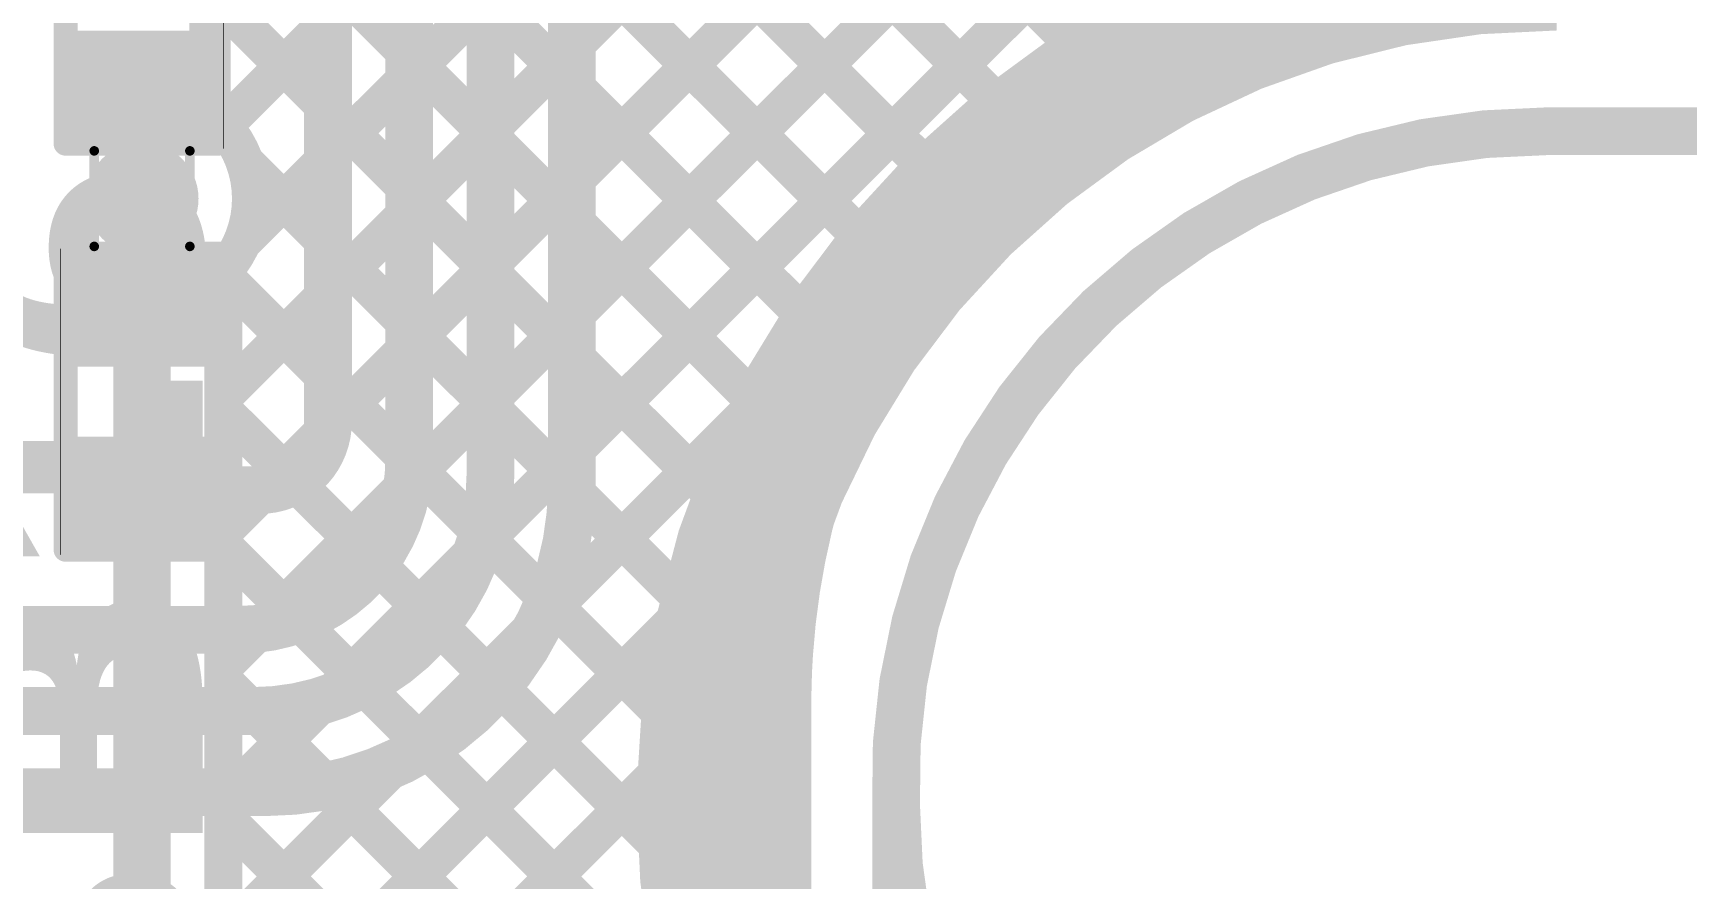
# Model space of a CAD drawing. Header units: inches. Extents: x -17 to 443, y -40 to 218.
# Drawn here: x 104.59 to 113.37, y 132.91 to 137.41 of the extents above; entities that cross this region are included whole.
import ezdxf

# ---------------------------------------------------------------- set-up
doc = ezdxf.new("R2010")
doc.units = ezdxf.units.IN
for name, color, linetype in [('Board Outline', 216, 'Continuous'), ('Bottom Layer', 5, 'Continuous'), ('Drill Drawing', 1, 'Continuous'), ('Fabrication', 76, 'Continuous'), ('Top Layer', 1, 'Continuous'), ('Top Overlay', 2, 'Continuous'), ('Top Paste', 8, 'Continuous'), ('Top Solder', 216, 'Continuous'), ('Via Holes', 16, 'Continuous')]:
    doc.layers.add(name, color=color, linetype=linetype)
doc.styles.add('Arial Black_Bold', font='', dxfattribs={"height": 0.2})
doc.styles.get('Arial Black_Bold').set_extended_font_data('Arial Black', bold=True)

# ---------------------------------------------------------------- blocks, each defined once
blk = doc.blocks.new('S______B______0402_21')
at = {"layer": 'Top Layer'}
for points in [[(-0.6985, -0.3175), (-0.6985, 0.3175), (-0.2413, 0.3175), (-0.2413, -0.3175)], [(0.2413, -0.3175), (0.2413, 0.3175), (0.6985, 0.3175), (0.6985, -0.3175)]]:
    blk.add_hatch(color=1, dxfattribs=at).paths.add_polyline_path(points)
at = {"layer": 'Top Paste'}
for points in [[(-0.6985, -0.3175), (-0.6985, 0.3175), (-0.2413, 0.3175), (-0.2413, -0.3175)], [(0.2413, -0.3175), (0.2413, 0.3175), (0.6985, 0.3175), (0.6985, -0.3175)]]:
    blk.add_hatch(color=8, dxfattribs=at).paths.add_polyline_path(points)
at = {"layer": 'Top Solder'}
for points in [[(-0.7535, -0.3725), (-0.7535, 0.3725), (-0.1863, 0.3725), (-0.1863, -0.3725)], [(0.1863, -0.3725), (0.1863, 0.3725), (0.7535, 0.3725), (0.7535, -0.3725)]]:
    blk.add_hatch(color=216, dxfattribs=at).paths.add_polyline_path(points)
at = {"layer": 'Top Overlay'}
for points in [[(-0.7874, 0.4064, 0.127, 0.127, 0), (0.7874, 0.4064, 0.127, 0.127, 0)], [(-0.7874, 0.4064, 0.127, 0.127, 0), (-0.7874, -0.4064, 0.127, 0.127, 0)], [(0.7874, 0.4064, 0.127, 0.127, 0), (0.7874, -0.4064, 0.127, 0.127, 0)], [(-0.7874, -0.4064, 0.127, 0.127, 0), (0.7874, -0.4064, 0.127, 0.127, 0)], [(-0.8128, -0.4318, 0.00323, 0.00323, 0), (0.8128, -0.4318, 0.00323, 0.00323, 0)]]:
    blk.add_lwpolyline(points, format="xyseb", dxfattribs=at)
for points in [[(-0.8191, 0.4064, 0.0635, 0.0635, 1), (-0.7556, 0.4064, 0.0635, 0.0635, 1)], [(-0.8191, 0.4064, 0.0635, 0.0635, 1), (-0.7556, 0.4064, 0.0635, 0.0635, 1)], [(0.7556, 0.4064, 0.0635, 0.0635, 1), (0.8191, 0.4064, 0.0635, 0.0635, 1)], [(0.7556, 0.4064, 0.0635, 0.0635, 1), (0.8191, 0.4064, 0.0635, 0.0635, 1)], [(-0.8191, -0.4064, 0.0635, 0.0635, 1), (-0.7556, -0.4064, 0.0635, 0.0635, 1)], [(-0.8191, -0.4064, 0.0635, 0.0635, 1), (-0.7556, -0.4064, 0.0635, 0.0635, 1)], [(0.7556, -0.4064, 0.0635, 0.0635, 1), (0.8191, -0.4064, 0.0635, 0.0635, 1)], [(0.7556, -0.4064, 0.0635, 0.0635, 1), (0.8191, -0.4064, 0.0635, 0.0635, 1)], [(-0.8136, -0.4318, 0.00161, 0.00161, 1), (-0.812, -0.4318, 0.00161, 0.00161, 1)], [(0.812, -0.4318, 0.00161, 0.00161, 1), (0.8136, -0.4318, 0.00161, 0.00161, 1)]]:
    blk.add_lwpolyline(points, format="xyseb", close=True, dxfattribs=at)
at = {"layer": 'Top Overlay', "style": 'Arial Black_Bold'}
blk.add_text('SB1', height=1.27, dxfattribs=at).set_placement((1.0689, -0.4388))
blk = doc.blocks.new('S______B______0402_149')
at = {"layer": 'Top Layer'}
for points in [[(-0.6985, -0.3175), (-0.6985, 0.3175), (-0.2413, 0.3175), (-0.2413, -0.3175)], [(0.2413, -0.3175), (0.2413, 0.3175), (0.6985, 0.3175), (0.6985, -0.3175)]]:
    blk.add_hatch(color=1, dxfattribs=at).paths.add_polyline_path(points)
at = {"layer": 'Top Paste'}
for points in [[(-0.6985, -0.3175), (-0.6985, 0.3175), (-0.2413, 0.3175), (-0.2413, -0.3175)], [(0.2413, -0.3175), (0.2413, 0.3175), (0.6985, 0.3175), (0.6985, -0.3175)]]:
    blk.add_hatch(color=8, dxfattribs=at).paths.add_polyline_path(points)
at = {"layer": 'Top Solder'}
for points in [[(-0.7535, -0.3725), (-0.7535, 0.3725), (-0.1863, 0.3725), (-0.1863, -0.3725)], [(0.1863, -0.3725), (0.1863, 0.3725), (0.7535, 0.3725), (0.7535, -0.3725)]]:
    blk.add_hatch(color=216, dxfattribs=at).paths.add_polyline_path(points)
at = {"layer": 'Top Overlay'}
for points in [[(0.7874, 0.4064, 0.127, 0.127, 0), (-0.7874, 0.4064, 0.127, 0.127, 0)], [(-0.7874, -0.4064, 0.127, 0.127, 0), (-0.7874, 0.4064, 0.127, 0.127, 0)], [(0.7874, -0.4064, 0.127, 0.127, 0), (0.7874, 0.4064, 0.127, 0.127, 0)], [(0.7874, -0.4064, 0.127, 0.127, 0), (-0.7874, -0.4064, 0.127, 0.127, 0)], [(0.8128, -0.4318, 0.00323, 0.00323, 0), (-0.8128, -0.4318, 0.00323, 0.00323, 0)]]:
    blk.add_lwpolyline(points, format="xyseb", dxfattribs=at)
for points in [[(-0.8191, 0.4064, 0.0635, 0.0635, 1), (-0.7556, 0.4064, 0.0635, 0.0635, 1)], [(-0.8191, 0.4064, 0.0635, 0.0635, 1), (-0.7556, 0.4064, 0.0635, 0.0635, 1)], [(0.7556, 0.4064, 0.0635, 0.0635, 1), (0.8191, 0.4064, 0.0635, 0.0635, 1)], [(0.7556, 0.4064, 0.0635, 0.0635, 1), (0.8191, 0.4064, 0.0635, 0.0635, 1)], [(-0.8191, -0.4064, 0.0635, 0.0635, 1), (-0.7556, -0.4064, 0.0635, 0.0635, 1)], [(-0.8191, -0.4064, 0.0635, 0.0635, 1), (-0.7556, -0.4064, 0.0635, 0.0635, 1)], [(0.7556, -0.4064, 0.0635, 0.0635, 1), (0.8191, -0.4064, 0.0635, 0.0635, 1)], [(0.7556, -0.4064, 0.0635, 0.0635, 1), (0.8191, -0.4064, 0.0635, 0.0635, 1)], [(-0.8136, -0.4318, 0.00161, 0.00161, 1), (-0.812, -0.4318, 0.00161, 0.00161, 1)], [(0.812, -0.4318, 0.00161, 0.00161, 1), (0.8136, -0.4318, 0.00161, 0.00161, 1)]]:
    blk.add_lwpolyline(points, format="xyseb", close=True, dxfattribs=at)

msp = doc.modelspace()

# ---------------------------------------------------------------- hatches: boundary and pattern name
at = {"layer": 'Bottom Layer'}
h = msp.add_hatch(color=5, dxfattribs=at)
edge = h.paths.add_edge_path()
edge.add_arc((105.1657, 136.5263), 0.3, 0, 360)
at = {"layer": 'Top Layer'}
h = msp.add_hatch(color=1, dxfattribs=at)
edge = h.paths.add_edge_path()
edge.add_arc((105.1657, 136.5263), 0.3, 0, 360)
at = {"layer": 'Via Holes'}
h = msp.add_hatch(color=7, dxfattribs=at)
edge = h.paths.add_edge_path()
edge.add_arc((105.1657, 136.5263), 0.15, 0, 360)

# ---------------------------------------------------------------- linework, layer by layer
at = {"layer": 'Board Outline'}
for points in [[(109.1717, 133.3024, 0.127, 0.127, -0.424824), (112.6269, 136.8846, 0.127, 0.127, 0)], [(112.6269, 136.8846, 0.127, 0.127, 0), (113.6429, 136.8846, 0.127, 0.127, 0)], [(112.6292, 129.8449, 0.127, 0.127, -0.414214), (109.1718, 133.3024, 0.127, 0.127, 0)]]:
    msp.add_lwpolyline(points, format="xyseb", dxfattribs=at)
for points in [[(112.5952, 136.8846, 0.0635, 0.0635, 1), (112.6587, 136.8846, 0.0635, 0.0635, 1)], [(112.5952, 136.8846, 0.0635, 0.0635, 1), (112.6587, 136.8846, 0.0635, 0.0635, 1)], [(109.14, 133.3024, 0.0635, 0.0635, 1), (109.2035, 133.3024, 0.0635, 0.0635, 1)], [(109.14, 133.3024, 0.0635, 0.0635, 1), (109.2035, 133.3024, 0.0635, 0.0635, 1)]]:
    msp.add_lwpolyline(points, format="xyseb", close=True, dxfattribs=at)
at = {"layer": 'Bottom Layer'}
for points in [[(105.5975, 134.0382, 0.2032, 0.2032, 0), (116.192, 144.6327, 0.2032, 0.2032, 0)], [(105.5975, 133.3198, 0.2032, 0.2032, 0), (116.192, 143.9143, 0.2032, 0.2032, 0)], [(105.5975, 132.6013, 0.2032, 0.2032, 0), (116.192, 143.1959, 0.2032, 0.2032, 0)], [(105.5188, 142.6617, 0.2032, 0.2032, 0), (110.7962, 137.3843, 0.2032, 0.2032, 0)], [(105.5188, 141.9433, 0.2032, 0.2032, 0), (110.3449, 137.1171, 0.2032, 0.2032, 0)], [(105.5188, 141.2249, 0.2032, 0.2032, 0), (109.9424, 136.8013, 0.2032, 0.2032, 0)], [(105.5188, 140.5065, 0.2032, 0.2032, 0), (109.5862, 136.439, 0.2032, 0.2032, 0)], [(105.5978, 136.9122, 0.2032, 0.2032, 0), (108.7229, 140.0372, 0.2032, 0.2032, 0)], [(105.5188, 139.788, 0.2032, 0.2032, 0), (109.2766, 136.0302, 0.2032, 0.2032, 0)], [(105.5975, 135.475, 0.2032, 0.2032, 0), (109.9635, 139.841, 0.2032, 0.2032, 0)], [(105.5975, 135.475, 0.2032, 0.2032, 0), (109.9635, 139.841, 0.2032, 0.2032, 0)], [(105.6953, 136.2912, 0.2032, 0.2032, 0), (109.2578, 139.8537, 0.2032, 0.2032, 0)], [(105.5975, 134.7566, 0.2032, 0.2032, 0), (110.5747, 139.7338, 0.2032, 0.2032, 0)], [(105.7442, 138.8442, 0.2032, 0.2032, 0), (109.0162, 135.5722, 0.2032, 0.2032, 0)], [(105.5188, 136.9857, 0.2032, 0.2032, 0), (105.5188, 138.3529, 0.2032, 0.2032, 0)], [(105.5188, 136.9857, 0.2032, 0.2032, 0), (105.5188, 138.3529, 0.2032, 0.2032, 0)], [(105.5188, 138.3512, 0.2032, 0.2032, 0), (108.8107, 135.0592, 0.2032, 0.2032, 0)], [(105.5188, 137.6328, 0.2032, 0.2032, 0), (108.6714, 134.4802, 0.2032, 0.2032, 0)], [(110.8329, 137.4027, 0.2032, 0.2032, -0.032738), (111.3124, 137.6013, 0.2032, 0.2032, 0)], [(110.3835, 137.1432, 0.2032, 0.2032, -0.032738), (110.8329, 137.4027, 0.2032, 0.2032, 0)], [(109.9717, 136.8272, 0.2032, 0.2032, -0.032738), (110.3835, 137.1432, 0.2032, 0.2032, 0)], [(105.5188, 136.9857, 0.2032, 0.2032, -0.232969), (105.7451, 136.5263, 0.2032, 0.2032, 0)], [(109.6047, 136.4602, 0.2032, 0.2032, -0.032738), (109.9717, 136.8272, 0.2032, 0.2032, 0)], [(105.711, 136.7221, 0.2032, 0.2032, 0), (108.6201, 133.813, 0.2032, 0.2032, 0)], [(105.1657, 127.8118, 0.3048, 0.3048, 0), (105.1657, 136.5263, 0.3048, 0.3048, 0)], [(105.7451, 136.5263, 0.2032, 0.2032, -0.184522), (105.5975, 136.1399, 0.2032, 0.2032, 0)], [(109.2888, 136.0485, 0.2032, 0.2032, -0.032738), (109.6047, 136.4602, 0.2032, 0.2032, 0)], [(105.5975, 127.9765, 0.2032, 0.2032, 0), (105.5975, 136.1399, 0.2032, 0.2032, 0)], [(105.5975, 136.1172, 0.2032, 0.2032, 0), (108.6201, 133.0946, 0.2032, 0.2032, 0)], [(109.0293, 135.599, 0.2032, 0.2032, -0.032738), (109.2888, 136.0485, 0.2032, 0.2032, 0)], [(108.8306, 135.1195, 0.2032, 0.2032, -0.032738), (109.0293, 135.599, 0.2032, 0.2032, 0)], [(105.5975, 135.3988, 0.2032, 0.2032, 0), (108.6303, 132.366, 0.2032, 0.2032, 0)], [(105.5975, 131.8829, 0.2032, 0.2032, 0), (108.8289, 135.1143, 0.2032, 0.2032, 0)], [(108.6963, 134.6182, 0.2032, 0.2032, -0.032738), (108.8306, 135.1195, 0.2032, 0.2032, 0)], [(105.5975, 134.6804, 0.2032, 0.2032, 0), (108.8725, 131.4054, 0.2032, 0.2032, 0)], [(108.6286, 134.1036, 0.2032, 0.2032, -0.032738), (108.6963, 134.6182, 0.2032, 0.2032, 0)], [(105.5975, 131.1645, 0.2032, 0.2032, 0), (108.6364, 134.2034, 0.2032, 0.2032, 0)], [(108.6201, 133.8442, 0.2032, 0.2032, -0.016358), (108.6286, 134.1036, 0.2032, 0.2032, 0)], [(105.5975, 133.9619, 0.2032, 0.2032, 0), (111.8478, 127.7117, 0.2032, 0.2032, 0)], [(108.6201, 132.6147, 0.2032, 0.2032, 0), (108.6201, 133.8441, 0.2032, 0.2032, 0)], [(105.5975, 130.4461, 0.2032, 0.2032, 0), (108.6201, 133.4687, 0.2032, 0.2032, 0)], [(105.5975, 133.2435, 0.2032, 0.2032, 0), (111.4874, 127.3536, 0.2032, 0.2032, 0)]]:
    msp.add_lwpolyline(points, format="xyseb", dxfattribs=at)
for points in [[(110.7454, 137.3843, 0.1016, 0.1016, 1), (110.847, 137.3843, 0.1016, 0.1016, 1)], [(110.7821, 137.4027, 0.1016, 0.1016, 1), (110.8837, 137.4027, 0.1016, 0.1016, 1)], [(110.7821, 137.4027, 0.1016, 0.1016, 1), (110.8837, 137.4027, 0.1016, 0.1016, 1)], [(110.2941, 137.1171, 0.1016, 0.1016, 1), (110.3957, 137.1171, 0.1016, 0.1016, 1)], [(110.3327, 137.1432, 0.1016, 0.1016, 1), (110.4343, 137.1432, 0.1016, 0.1016, 1)], [(110.3327, 137.1432, 0.1016, 0.1016, 1), (110.4343, 137.1432, 0.1016, 0.1016, 1)], [(105.468, 136.9857, 0.1016, 0.1016, 1), (105.5696, 136.9857, 0.1016, 0.1016, 1)], [(105.468, 136.9857, 0.1016, 0.1016, 1), (105.5696, 136.9857, 0.1016, 0.1016, 1)], [(105.468, 136.9857, 0.1016, 0.1016, 1), (105.5696, 136.9857, 0.1016, 0.1016, 1)], [(105.547, 136.9122, 0.1016, 0.1016, 1), (105.6486, 136.9122, 0.1016, 0.1016, 1)], [(109.8916, 136.8013, 0.1016, 0.1016, 1), (109.9932, 136.8013, 0.1016, 0.1016, 1)], [(109.9209, 136.8272, 0.1016, 0.1016, 1), (110.0225, 136.8272, 0.1016, 0.1016, 1)], [(109.9209, 136.8272, 0.1016, 0.1016, 1), (110.0225, 136.8272, 0.1016, 0.1016, 1)], [(105.6602, 136.7221, 0.1016, 0.1016, 1), (105.7618, 136.7221, 0.1016, 0.1016, 1)], [(105.0895, 136.5263, 0.1524, 0.1524, 1), (105.2419, 136.5263, 0.1524, 0.1524, 1)], [(105.6943, 136.5263, 0.1016, 0.1016, 1), (105.7959, 136.5263, 0.1016, 0.1016, 1)], [(105.6943, 136.5263, 0.1016, 0.1016, 1), (105.7959, 136.5263, 0.1016, 0.1016, 1)], [(109.5539, 136.4602, 0.1016, 0.1016, 1), (109.6555, 136.4602, 0.1016, 0.1016, 1)], [(109.5539, 136.4602, 0.1016, 0.1016, 1), (109.6555, 136.4602, 0.1016, 0.1016, 1)], [(109.5354, 136.439, 0.1016, 0.1016, 1), (109.637, 136.439, 0.1016, 0.1016, 1)], [(105.6445, 136.2912, 0.1016, 0.1016, 1), (105.7461, 136.2912, 0.1016, 0.1016, 1)], [(105.5467, 136.1399, 0.1016, 0.1016, 1), (105.6483, 136.1399, 0.1016, 0.1016, 1)], [(105.5467, 136.1399, 0.1016, 0.1016, 1), (105.6483, 136.1399, 0.1016, 0.1016, 1)], [(105.5467, 136.1172, 0.1016, 0.1016, 1), (105.6483, 136.1172, 0.1016, 0.1016, 1)], [(109.2258, 136.0302, 0.1016, 0.1016, 1), (109.3274, 136.0302, 0.1016, 0.1016, 1)], [(109.238, 136.0485, 0.1016, 0.1016, 1), (109.3396, 136.0485, 0.1016, 0.1016, 1)], [(109.238, 136.0485, 0.1016, 0.1016, 1), (109.3396, 136.0485, 0.1016, 0.1016, 1)], [(108.9654, 135.5722, 0.1016, 0.1016, 1), (109.067, 135.5722, 0.1016, 0.1016, 1)], [(108.9785, 135.599, 0.1016, 0.1016, 1), (109.0801, 135.599, 0.1016, 0.1016, 1)], [(108.9785, 135.599, 0.1016, 0.1016, 1), (109.0801, 135.599, 0.1016, 0.1016, 1)], [(105.5467, 135.475, 0.1016, 0.1016, 1), (105.6483, 135.475, 0.1016, 0.1016, 1)], [(105.5467, 135.475, 0.1016, 0.1016, 1), (105.6483, 135.475, 0.1016, 0.1016, 1)], [(105.5467, 135.3988, 0.1016, 0.1016, 1), (105.6483, 135.3988, 0.1016, 0.1016, 1)], [(108.7599, 135.0592, 0.1016, 0.1016, 1), (108.8615, 135.0592, 0.1016, 0.1016, 1)], [(108.7781, 135.1143, 0.1016, 0.1016, 1), (108.8797, 135.1143, 0.1016, 0.1016, 1)], [(108.7798, 135.1195, 0.1016, 0.1016, 1), (108.8814, 135.1195, 0.1016, 0.1016, 1)], [(108.7798, 135.1195, 0.1016, 0.1016, 1), (108.8814, 135.1195, 0.1016, 0.1016, 1)], [(105.5467, 134.7566, 0.1016, 0.1016, 1), (105.6483, 134.7566, 0.1016, 0.1016, 1)], [(105.5467, 134.6804, 0.1016, 0.1016, 1), (105.6483, 134.6804, 0.1016, 0.1016, 1)], [(108.6455, 134.6182, 0.1016, 0.1016, 1), (108.7471, 134.6182, 0.1016, 0.1016, 1)], [(108.6455, 134.6182, 0.1016, 0.1016, 1), (108.7471, 134.6182, 0.1016, 0.1016, 1)], [(108.6206, 134.4802, 0.1016, 0.1016, 1), (108.7222, 134.4802, 0.1016, 0.1016, 1)], [(108.5856, 134.2034, 0.1016, 0.1016, 1), (108.6872, 134.2034, 0.1016, 0.1016, 1)], [(108.5778, 134.1036, 0.1016, 0.1016, 1), (108.6794, 134.1036, 0.1016, 0.1016, 1)], [(108.5778, 134.1036, 0.1016, 0.1016, 1), (108.6794, 134.1036, 0.1016, 0.1016, 1)], [(105.5467, 134.0382, 0.1016, 0.1016, 1), (105.6483, 134.0382, 0.1016, 0.1016, 1)], [(105.5467, 133.9619, 0.1016, 0.1016, 1), (105.6483, 133.9619, 0.1016, 0.1016, 1)], [(108.5693, 133.8442, 0.1016, 0.1016, 1), (108.6709, 133.8442, 0.1016, 0.1016, 1)], [(108.5693, 133.8441, 0.1016, 0.1016, 1), (108.6709, 133.8441, 0.1016, 0.1016, 1)], [(108.5693, 133.813, 0.1016, 0.1016, 1), (108.6709, 133.813, 0.1016, 0.1016, 1)], [(108.5693, 133.4687, 0.1016, 0.1016, 1), (108.6709, 133.4687, 0.1016, 0.1016, 1)], [(105.5467, 133.3198, 0.1016, 0.1016, 1), (105.6483, 133.3198, 0.1016, 0.1016, 1)], [(105.5467, 133.2435, 0.1016, 0.1016, 1), (105.6483, 133.2435, 0.1016, 0.1016, 1)], [(108.5693, 133.0946, 0.1016, 0.1016, 1), (108.6709, 133.0946, 0.1016, 0.1016, 1)]]:
    msp.add_lwpolyline(points, format="xyseb", close=True, dxfattribs=at)
at = {"layer": 'Drill Drawing'}
for points in [[(104.9117, 136.7803, 0.0508, 0.0508, 0), (105.4197, 136.7803, 0.0508, 0.0508, 0)], [(104.9117, 136.2723, 0.0508, 0.0508, 0), (104.9117, 136.7803, 0.0508, 0.0508, 0)], [(105.4197, 136.2723, 0.0508, 0.0508, 0), (105.4197, 136.7803, 0.0508, 0.0508, 0)], [(104.9117, 136.2723, 0.0508, 0.0508, 0), (105.4197, 136.2723, 0.0508, 0.0508, 0)]]:
    msp.add_lwpolyline(points, format="xyseb", dxfattribs=at)
for points in [[(104.899, 136.7803, 0.0254, 0.0254, 1), (104.9244, 136.7803, 0.0254, 0.0254, 1)], [(104.899, 136.7803, 0.0254, 0.0254, 1), (104.9244, 136.7803, 0.0254, 0.0254, 1)], [(105.407, 136.7803, 0.0254, 0.0254, 1), (105.4324, 136.7803, 0.0254, 0.0254, 1)], [(105.407, 136.7803, 0.0254, 0.0254, 1), (105.4324, 136.7803, 0.0254, 0.0254, 1)], [(104.899, 136.2723, 0.0254, 0.0254, 1), (104.9244, 136.2723, 0.0254, 0.0254, 1)], [(104.899, 136.2723, 0.0254, 0.0254, 1), (104.9244, 136.2723, 0.0254, 0.0254, 1)], [(105.407, 136.2723, 0.0254, 0.0254, 1), (105.4324, 136.2723, 0.0254, 0.0254, 1)], [(105.407, 136.2723, 0.0254, 0.0254, 1), (105.4324, 136.2723, 0.0254, 0.0254, 1)]]:
    msp.add_lwpolyline(points, format="xyseb", close=True, dxfattribs=at)
at = {"layer": 'Fabrication'}
for points in [[(109.1717, 133.3024, 0.254, 0.254, -0.424824), (112.6269, 136.8846, 0.254, 0.254, 0)], [(112.6269, 136.8846, 0.254, 0.254, 0), (113.6429, 136.8846, 0.254, 0.254, 0)], [(109.1718, 131.0258, 0.254, 0.254, 0), (109.1718, 133.4017, 0.254, 0.254, 0)], [(112.6293, 129.8449, 0.254, 0.254, -0.414214), (109.1718, 133.3024, 0.254, 0.254, 0)]]:
    msp.add_lwpolyline(points, format="xyseb", dxfattribs=at)
for points in [[(112.5634, 136.8846, 0.127, 0.127, 1), (112.6904, 136.8846, 0.127, 0.127, 1)], [(112.5634, 136.8846, 0.127, 0.127, 1), (112.6904, 136.8846, 0.127, 0.127, 1)], [(109.1083, 133.4017, 0.127, 0.127, 1), (109.2353, 133.4017, 0.127, 0.127, 1)], [(109.1082, 133.3024, 0.127, 0.127, 1), (109.2352, 133.3024, 0.127, 0.127, 1)], [(109.1083, 133.3024, 0.127, 0.127, 1), (109.2353, 133.3024, 0.127, 0.127, 1)]]:
    msp.add_lwpolyline(points, format="xyseb", close=True, dxfattribs=at)
at = {"layer": 'Top Layer'}
for points in [[(106.1535, 135.3409, 0.254, 0.254, 0), (106.1535, 138.3149, 0.254, 0.254, 0)], [(106.5853, 135.1364, 0.254, 0.254, 0), (106.5853, 138.1744, 0.254, 0.254, 0)], [(108.1729, 133.3509, 0.762, 0.762, -0.410448), (112.681, 137.8014, 0.762, 0.762, 0)], [(107.0171, 135.0662, 0.254, 0.254, 0), (107.0171, 137.9956, 0.254, 0.254, 0)], [(107.4489, 134.9982, 0.254, 0.254, 0), (107.4489, 137.7379, 0.254, 0.254, 0)], [(105.1657, 136.5263, 0.381, 0.381, 0), (105.1657, 137.1359, 0.381, 0.381, 0)], [(105.1657, 135.9167, 0.381, 0.381, 0), (105.1657, 136.5263, 0.381, 0.381, 0)], [(106.1535, 135.3409, 0.254, 0.254, -0.414214), (105.7895, 134.9769, 0.254, 0.254, 0)], [(106.5853, 135.1364, 0.254, 0.254, -0.414214), (105.683, 134.2341, 0.254, 0.254, 0)], [(107.0171, 135.0662, 0.254, 0.254, -0.414214), (105.7532, 133.8023, 0.254, 0.254, 0)], [(105.1657, 134.9769, 0.254, 0.254, 0), (105.7895, 134.9769, 0.254, 0.254, 0)], [(107.4489, 134.9982, 0.254, 0.254, -0.414214), (105.8212, 133.3705, 0.254, 0.254, 0)], [(104.239, 134.2341, 0.254, 0.254, 0), (105.683, 134.2341, 0.254, 0.254, 0)], [(103.1399, 133.8023, 0.254, 0.254, 0), (105.7532, 133.8023, 0.254, 0.254, 0)], [(112.7158, 128.8047, 0.762, 0.762, -0.414214), (108.1728, 133.3476, 0.762, 0.762, 0)], [(108.1728, 133.3476, 0.508, 0.508, 0), (108.1729, 133.3509, 0.508, 0.508, 0)], [(102.0854, 133.3705, 0.254, 0.254, 0), (105.8212, 133.3705, 0.254, 0.254, 0)]]:
    msp.add_lwpolyline(points, format="xyseb", dxfattribs=at)
for points in [[(105.0704, 137.1359, 0.1905, 0.1905, 1), (105.2609, 137.1359, 0.1905, 0.1905, 1)], [(105.0704, 136.5263, 0.1905, 0.1905, 1), (105.2609, 136.5263, 0.1905, 0.1905, 1)], [(105.0704, 136.5263, 0.1905, 0.1905, 1), (105.2609, 136.5263, 0.1905, 0.1905, 1)], [(105.0704, 135.9167, 0.1905, 0.1905, 1), (105.2609, 135.9167, 0.1905, 0.1905, 1)], [(106.09, 135.3409, 0.127, 0.127, 1), (106.217, 135.3409, 0.127, 0.127, 1)], [(106.09, 135.3409, 0.127, 0.127, 1), (106.217, 135.3409, 0.127, 0.127, 1)], [(106.5218, 135.1364, 0.127, 0.127, 1), (106.6488, 135.1364, 0.127, 0.127, 1)], [(106.5218, 135.1364, 0.127, 0.127, 1), (106.6488, 135.1364, 0.127, 0.127, 1)], [(106.9536, 135.0662, 0.127, 0.127, 1), (107.0806, 135.0662, 0.127, 0.127, 1)], [(106.9536, 135.0662, 0.127, 0.127, 1), (107.0806, 135.0662, 0.127, 0.127, 1)], [(105.1022, 134.9769, 0.127, 0.127, 1), (105.2292, 134.9769, 0.127, 0.127, 1)], [(105.726, 134.9769, 0.127, 0.127, 1), (105.853, 134.9769, 0.127, 0.127, 1)], [(105.726, 134.9769, 0.127, 0.127, 1), (105.853, 134.9769, 0.127, 0.127, 1)], [(107.3854, 134.9982, 0.127, 0.127, 1), (107.5124, 134.9982, 0.127, 0.127, 1)], [(107.3854, 134.9982, 0.127, 0.127, 1), (107.5124, 134.9982, 0.127, 0.127, 1)], [(105.6195, 134.2341, 0.127, 0.127, 1), (105.7465, 134.2341, 0.127, 0.127, 1)], [(105.6195, 134.2341, 0.127, 0.127, 1), (105.7465, 134.2341, 0.127, 0.127, 1)], [(105.6897, 133.8023, 0.127, 0.127, 1), (105.8167, 133.8023, 0.127, 0.127, 1)], [(105.6897, 133.8023, 0.127, 0.127, 1), (105.8167, 133.8023, 0.127, 0.127, 1)], [(107.9823, 133.3476, 0.381, 0.381, 1), (108.3633, 133.3476, 0.381, 0.381, 1)], [(107.9824, 133.3509, 0.381, 0.381, 1), (108.3634, 133.3509, 0.381, 0.381, 1)], [(108.0458, 133.3476, 0.254, 0.254, 1), (108.2998, 133.3476, 0.254, 0.254, 1)], [(108.0459, 133.3509, 0.254, 0.254, 1), (108.2999, 133.3509, 0.254, 0.254, 1)], [(105.7577, 133.3705, 0.127, 0.127, 1), (105.8847, 133.3705, 0.127, 0.127, 1)], [(105.7577, 133.3705, 0.127, 0.127, 1), (105.8847, 133.3705, 0.127, 0.127, 1)]]:
    msp.add_lwpolyline(points, format="xyseb", close=True, dxfattribs=at)

# ---------------------------------------------------------------- block references
for name, p, rotation in [('S______B______0402_21', (105.1657, 137.6058), 90), ('S______B______0402_149', (105.1657, 135.4468), 270)]:
    msp.add_blockref(name, p, dxfattribs=dict(rotation=rotation))

# ---------------------------------------------------------------- texts
at = {"layer": 'Top Overlay', "style": 'Arial Black_Bold'}
msp.add_text('SB16', height=1.27, rotation=90, dxfattribs=at).set_placement((105.4872, 131.6641))

doc.saveas('drawing.dxf')
